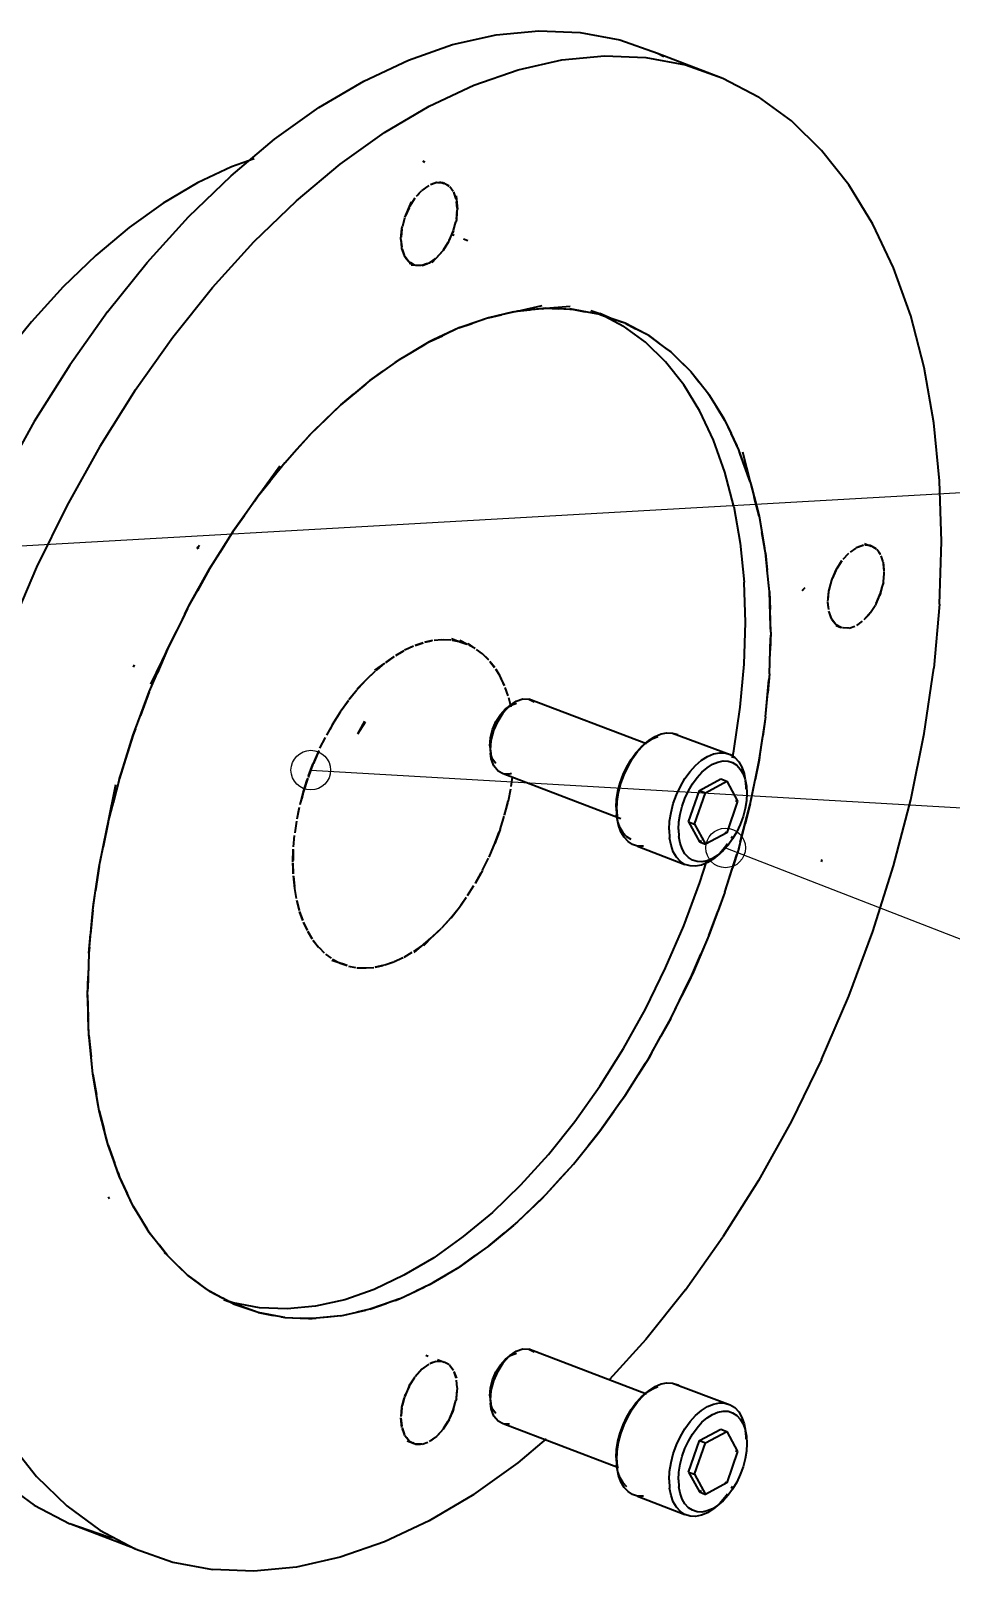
# Model space of a CAD drawing. Header units: millimetres. Extents: x 0 to 420, y 0 to 297.
# Drawn here: x 214.93 to 242.8, y 145.94 to 192.62 of the extents above; entities that cross this region are included whole.
import ezdxf

# ---------------------------------------------------------------- set-up
doc = ezdxf.new("R2010")
doc.units = ezdxf.units.MM
doc.header["$LTSCALE"] = 6
doc.layers.add('BALAO', color=7, linetype='Continuous', lineweight=25)
doc.layers.add('VISIVEL', color=7, linetype='Continuous', lineweight=35)

msp = doc.modelspace()

# ---------------------------------------------------------------- linework, layer by layer
at = {"layer": 'BALAO'}
for p, q in [((206.436, 176.545), (269.925, 180.152)), ((223.412, 170.217), (268.805, 167.585)), ((235.974, 167.859), (264.73, 156.69))]:
    msp.add_line(p, q, dxfattribs=at)
for centre in [(223.412, 170.217), (235.974, 167.859)]:
    msp.add_circle(centre, 0.6, dxfattribs=at)
at = {"layer": 'VISIVEL'}
for p, q in [((227.706, 192.197), (229.03, 192.493)), ((229.03, 192.493), (230.318, 192.617)), ((230.318, 192.617), (231.57, 192.565)), ((231.57, 192.565), (232.77, 192.341)), ((232.77, 192.341), (233.914, 191.941)), ((226.366, 191.725), (227.706, 192.197)), ((231.01, 191.737), (232.302, 191.861)), ((232.302, 191.861), (233.554, 191.809)), ((233.914, 191.941), (235.894, 191.185)), ((233.914, 191.941), (234.102, 191.841)), ((225.014, 191.089), (226.366, 191.725)), ((228.35, 190.969), (229.69, 191.437)), ((229.69, 191.437), (231.01, 191.737)), ((233.554, 191.809), (234.754, 191.585)), ((234.754, 191.585), (235.894, 191.185)), ((223.658, 190.289), (225.014, 191.089)), ((226.994, 190.333), (228.35, 190.969)), ((235.894, 191.185), (236.97, 190.617)), ((237.966, 189.885), (236.97, 190.617)), ((222.318, 189.333), (223.658, 190.289)), ((225.642, 189.533), (226.994, 190.333)), ((224.302, 188.573), (225.642, 189.533)), ((238.882, 188.993), (237.966, 189.885)), ((220.998, 188.225), (222.318, 189.333)), ((221.698, 188.737), (221.014, 188.497)), ((222.978, 187.469), (224.302, 188.573)), ((226.87, 188.637), (226.802, 188.665)), ((226.862, 188.629), (226.802, 188.665)), ((239.706, 187.949), (238.882, 188.993)), ((219.706, 186.977), (220.998, 188.225)), ((221.014, 188.497), (219.978, 188.009)), ((219.978, 188.009), (218.942, 187.397)), ((226.762, 187.769), (226.606, 187.597)), ((226.654, 187.649), (226.698, 187.697)), ((226.698, 187.697), (226.774, 187.781)), ((226.954, 187.909), (226.774, 187.781)), ((226.982, 187.929), (226.814, 187.809)), ((227.206, 188.013), (227.034, 187.953)), ((227.218, 188.017), (227.054, 187.961)), ((227.326, 188.013), (227.218, 188.017)), ((227.41, 188.009), (227.254, 188.013)), ((227.314, 188.045), (227.454, 187.989)), ((227.534, 187.949), (227.422, 188.009)), ((227.59, 187.921), (227.454, 187.989)), ((227.534, 187.949), (227.598, 187.913)), ((227.726, 187.753), (227.622, 187.885)), ((227.734, 187.741), (227.798, 187.561)), ((227.814, 187.517), (227.75, 187.701)), ((240.434, 186.757), (239.706, 187.949)), ((218.942, 187.397), (217.91, 186.661)), ((221.69, 186.221), (222.978, 187.469)), ((226.258, 186.957), (226.462, 187.437)), ((226.386, 187.257), (226.282, 187.013)), ((226.394, 187.273), (226.426, 187.325)), ((226.418, 187.313), (226.57, 187.553)), ((226.558, 187.541), (226.426, 187.325)), ((227.81, 187.621), (227.85, 187.213)), ((227.822, 186.909), (227.842, 187.157)), ((227.846, 187.229), (227.826, 187.449)), ((227.838, 187.109), (227.85, 187.213)), ((218.454, 185.597), (219.706, 186.977)), ((226.17, 186.629), (226.186, 186.689)), ((226.254, 186.941), (226.186, 186.689)), ((226.258, 186.957), (226.282, 187.013)), ((227.738, 186.581), (227.806, 186.833)), ((227.822, 186.893), (227.806, 186.833)), ((227.838, 187.109), (227.822, 186.893)), ((241.058, 185.433), (240.434, 186.757)), ((217.91, 186.661), (216.898, 185.813)), ((226.142, 186.309), (226.17, 186.629)), ((226.154, 186.193), (226.142, 186.309)), ((226.142, 186.293), (226.166, 186.069)), ((226.17, 186.609), (226.146, 186.365)), ((227.598, 186.249), (227.566, 186.197)), ((227.598, 186.249), (227.734, 186.565)), ((227.606, 186.265), (227.71, 186.505)), ((227.69, 186.449), (227.758, 186.425)), ((227.734, 186.565), (227.71, 186.505)), ((228.034, 186.317), (228.17, 186.265)), ((216.898, 185.813), (215.91, 184.857)), ((220.438, 184.841), (221.69, 186.221)), ((226.17, 186.017), (226.154, 186.193)), ((226.258, 185.781), (226.17, 186.017)), ((226.174, 186.005), (226.242, 185.821)), ((226.394, 185.605), (226.258, 185.777)), ((226.262, 185.769), (226.366, 185.637)), ((227.422, 185.965), (227.078, 185.589)), ((227.226, 185.753), (227.386, 185.925)), ((227.582, 186.221), (227.422, 185.965)), ((227.43, 185.981), (227.566, 186.197)), ((217.254, 184.097), (218.454, 185.597)), ((226.458, 185.573), (226.394, 185.605)), ((226.398, 185.581), (226.538, 185.529)), ((226.402, 185.601), (226.538, 185.529)), ((226.774, 185.505), (226.45, 185.517)), ((226.458, 185.573), (226.546, 185.525)), ((226.578, 185.513), (226.738, 185.505)), ((226.914, 185.553), (226.774, 185.505)), ((226.786, 185.509), (226.954, 185.569)), ((226.994, 185.581), (226.914, 185.553)), ((227.078, 185.641), (226.994, 185.581)), ((227.006, 185.589), (227.178, 185.709)), ((227.178, 185.713), (227.078, 185.641)), ((241.578, 183.981), (241.058, 185.433)), ((215.91, 184.857), (214.95, 183.801)), ((219.238, 183.337), (220.438, 184.841)), ((217.254, 184.097), (216.114, 182.485)), ((228.79, 183.925), (228.022, 183.657)), ((228.79, 183.925), (228.294, 183.753)), ((229.55, 184.097), (228.79, 183.925)), ((228.79, 183.925), (229.182, 184.013)), ((229.674, 184.125), (229.182, 184.013)), ((229.55, 184.097), (229.674, 184.125)), ((229.674, 184.125), (230.422, 184.293)), ((230.414, 184.197), (229.674, 184.125)), ((229.674, 184.125), (230.054, 184.161)), ((230.534, 184.209), (230.054, 184.161)), ((230.414, 184.197), (230.534, 184.209)), ((230.534, 184.209), (231.266, 184.277)), ((231.254, 184.177), (230.534, 184.209)), ((230.534, 184.209), (230.906, 184.193)), ((231.366, 184.173), (230.906, 184.193)), ((231.366, 184.173), (231.254, 184.177)), ((231.366, 184.173), (231.258, 184.193)), ((232.058, 184.045), (231.366, 184.173)), ((231.366, 184.173), (231.722, 184.105)), ((232.166, 184.025), (231.722, 184.105)), ((231.89, 184.145), (232.166, 184.049)), ((232.166, 184.025), (232.058, 184.045)), ((232.166, 184.025), (232.062, 184.061)), ((232.506, 183.905), (232.166, 184.049)), ((232.166, 184.049), (232.882, 183.669)), ((232.822, 183.793), (232.166, 184.025)), ((232.166, 184.025), (232.506, 183.905)), ((232.93, 183.757), (232.506, 183.905)), ((241.982, 182.413), (241.578, 183.981)), ((214.95, 183.801), (214.03, 182.649)), ((227.898, 183.613), (227.122, 183.249)), ((227.898, 183.613), (227.398, 183.377)), ((227.898, 183.613), (228.294, 183.753)), ((228.022, 183.657), (227.898, 183.613)), ((232.93, 183.757), (232.822, 183.793)), ((233.546, 183.181), (232.882, 183.669)), ((233.546, 183.433), (232.93, 183.757)), ((232.93, 183.757), (233.246, 183.589)), ((233.646, 183.381), (233.246, 183.589)), ((233.646, 183.381), (233.546, 183.433)), ((233.646, 183.381), (233.554, 183.449)), ((218.094, 181.729), (219.238, 183.337)), ((226.094, 182.657), (226.87, 183.113)), ((226.994, 183.189), (226.494, 182.893)), ((226.994, 183.189), (226.87, 183.113)), ((226.994, 183.189), (227.398, 183.377)), ((227.122, 183.249), (226.994, 183.189)), ((234.158, 182.589), (233.546, 183.181)), ((234.218, 182.961), (233.646, 183.381)), ((233.646, 183.381), (233.942, 183.161)), ((234.31, 182.893), (233.942, 183.161)), ((234.218, 182.961), (234.31, 182.893)), ((225.97, 182.565), (225.198, 182.017)), ((226.094, 182.657), (225.598, 182.301)), ((225.97, 182.565), (226.094, 182.657)), ((226.094, 182.657), (226.494, 182.893)), ((234.706, 181.889), (234.158, 182.589)), ((234.31, 182.893), (234.394, 182.809)), ((234.31, 182.893), (234.582, 182.625)), ((234.394, 182.809), (234.918, 182.297)), ((234.918, 182.297), (234.582, 182.625)), ((216.114, 182.485), (215.038, 180.777)), ((225.198, 182.017), (225.598, 182.301)), ((234.918, 182.297), (235.394, 181.697)), ((234.918, 182.297), (235.166, 181.985)), ((242.278, 180.741), (241.982, 182.413)), ((218.094, 181.729), (217.022, 180.021)), ((225.078, 181.913), (224.318, 181.281)), ((224.318, 181.281), (224.71, 181.609)), ((225.198, 182.017), (224.71, 181.609)), ((225.198, 182.017), (225.078, 181.913)), ((235.19, 181.097), (234.706, 181.889)), ((235.47, 181.601), (235.166, 181.985)), ((235.394, 181.697), (235.47, 181.601)), ((235.47, 181.601), (235.886, 180.917)), ((235.47, 181.601), (235.686, 181.245)), ((224.318, 181.281), (223.578, 180.561)), ((224.318, 181.281), (223.842, 180.817)), ((235.606, 180.213), (235.19, 181.097)), ((235.954, 180.805), (235.686, 181.245)), ((215.038, 180.777), (214.042, 178.981)), ((223.458, 180.449), (223.842, 180.817)), ((235.886, 180.917), (235.954, 180.805)), ((235.954, 180.805), (236.314, 180.045)), ((235.954, 180.805), (236.138, 180.413)), ((242.454, 178.985), (242.278, 180.741)), ((223.342, 180.321), (222.622, 179.529)), ((222.994, 179.937), (223.458, 180.449)), ((223.458, 180.449), (223.338, 180.333)), ((223.342, 180.321), (223.458, 180.449)), ((223.458, 180.449), (223.578, 180.561)), ((235.954, 179.245), (235.606, 180.213)), ((236.37, 179.921), (236.138, 180.413)), ((217.022, 180.021), (216.022, 178.225)), ((222.622, 179.529), (222.994, 179.937)), ((236.37, 179.921), (236.314, 180.045)), ((236.526, 179.493), (236.37, 179.921)), ((236.418, 179.789), (236.37, 179.921)), ((236.718, 178.953), (236.418, 179.789)), ((236.482, 179.861), (236.718, 178.953)), ((221.822, 178.525), (222.47, 179.437)), ((222.514, 179.389), (221.822, 178.525)), ((222.622, 179.529), (222.178, 178.973)), ((222.622, 179.529), (222.514, 179.389)), ((236.226, 178.201), (235.954, 179.245)), ((236.718, 178.953), (236.526, 179.493)), ((221.822, 178.525), (222.178, 178.973)), ((236.718, 178.953), (236.754, 178.809)), ((236.718, 178.953), (236.838, 178.489)), ((236.754, 178.809), (236.986, 177.909)), ((242.514, 177.145), (242.454, 178.985)), ((221.718, 178.377), (221.062, 177.453)), ((221.822, 178.525), (221.402, 177.929)), ((221.718, 178.377), (221.822, 178.525)), ((236.986, 177.909), (236.838, 178.489)), ((216.022, 178.225), (215.11, 176.361)), ((221.062, 177.453), (221.402, 177.929)), ((236.226, 178.201), (236.418, 177.089)), ((236.986, 177.909), (237.154, 176.949)), ((236.986, 177.909), (237.074, 177.413)), ((221.062, 177.453), (220.446, 176.473)), ((221.062, 177.453), (220.666, 176.821)), ((237.182, 176.797), (237.074, 177.413)), ((220.026, 176.957), (219.958, 176.921)), ((219.97, 176.929), (220.006, 176.977)), ((220.006, 176.977), (220.046, 177.037)), ((220.006, 176.977), (220.046, 177.037)), ((236.418, 177.089), (236.538, 175.913)), ((237.182, 176.797), (237.154, 176.949)), ((239.914, 176.945), (239.746, 176.821)), ((240.146, 177.029), (239.926, 176.953)), ((240.134, 177.025), (239.966, 176.965)), ((240.178, 177.085), (240.386, 177.005)), ((240.282, 177.025), (240.186, 177.029)), ((240.342, 177.021), (240.186, 177.029)), ((240.354, 177.021), (240.282, 177.025)), ((240.434, 176.977), (240.354, 177.021)), ((240.522, 176.933), (240.386, 177.005)), ((240.434, 176.977), (240.53, 176.925)), ((240.658, 176.765), (240.554, 176.897)), ((242.454, 175.249), (242.514, 177.145)), ((220.346, 176.313), (220.666, 176.821)), ((220.446, 176.473), (220.346, 176.313)), ((237.286, 175.785), (237.182, 176.797)), ((237.182, 176.797), (237.234, 176.273)), ((239.322, 176.285), (239.498, 176.565)), ((239.49, 176.553), (239.354, 176.337)), ((239.538, 176.609), (239.706, 176.793)), ((239.538, 176.609), (239.694, 176.781)), ((240.614, 176.821), (240.666, 176.753)), ((240.746, 176.529), (240.682, 176.713)), ((240.774, 176.281), (240.75, 176.517)), ((240.778, 176.241), (240.754, 176.465)), ((215.11, 176.361), (214.286, 174.441)), ((219.774, 175.285), (220.346, 176.313)), ((220.346, 176.313), (219.978, 175.649)), ((237.302, 175.625), (237.234, 176.273)), ((239.102, 175.641), (239.186, 175.969)), ((239.186, 175.969), (239.21, 176.029)), ((239.21, 176.021), (239.322, 176.285)), ((239.314, 176.269), (239.21, 176.029)), ((239.322, 176.285), (239.354, 176.337)), ((240.75, 175.925), (240.774, 176.169)), ((240.75, 175.905), (240.766, 176.061)), ((240.766, 176.061), (240.774, 176.165)), ((240.774, 176.165), (240.778, 176.225)), ((219.682, 175.117), (219.978, 175.649)), ((236.578, 174.689), (236.538, 175.913)), ((237.302, 175.625), (237.286, 175.785)), ((237.334, 174.569), (237.302, 175.625)), ((237.302, 175.625), (237.318, 175.081)), ((238.37, 175.737), (238.286, 175.645)), ((238.37, 175.737), (238.29, 175.649)), ((239.078, 175.377), (239.102, 175.621)), ((239.082, 175.441), (239.102, 175.641)), ((239.102, 175.641), (239.118, 175.701)), ((239.118, 175.701), (239.182, 175.953)), ((240.53, 175.261), (240.666, 175.577)), ((240.538, 175.277), (240.642, 175.517)), ((240.666, 175.577), (240.642, 175.517)), ((240.666, 175.577), (240.714, 175.761)), ((240.67, 175.593), (240.734, 175.845)), ((240.714, 175.761), (240.73, 175.825)), ((240.73, 175.825), (240.75, 175.905)), ((240.75, 175.905), (240.734, 175.845)), ((219.682, 175.117), (219.342, 174.429)), ((219.598, 174.945), (219.682, 175.117)), ((219.682, 175.117), (219.774, 175.285)), ((237.342, 174.397), (237.318, 175.081)), ((239.074, 175.321), (239.082, 175.409)), ((239.098, 175.081), (239.074, 175.305)), ((239.082, 175.213), (239.074, 175.293)), ((239.098, 175.081), (239.082, 175.213)), ((239.186, 174.789), (239.102, 175.029)), ((240.362, 174.993), (240.498, 175.209)), ((240.53, 175.261), (240.498, 175.209)), ((242.454, 175.249), (242.278, 173.301)), ((219.598, 174.945), (219.07, 173.877)), ((236.538, 173.425), (236.578, 174.689)), ((237.342, 174.397), (237.334, 174.569)), ((239.17, 174.833), (239.106, 175.017)), ((239.31, 174.633), (239.186, 174.789)), ((239.194, 174.781), (239.298, 174.649)), ((239.498, 174.525), (239.298, 174.633)), ((239.326, 174.597), (239.466, 174.541)), ((239.466, 174.541), (239.334, 174.613)), ((239.718, 174.521), (239.886, 174.581)), ((240.106, 174.725), (239.938, 174.601)), ((240.314, 174.937), (240.158, 174.765)), ((240.306, 174.925), (240.198, 174.809)), ((240.354, 174.977), (240.306, 174.925)), ((219.07, 173.877), (219.342, 174.429)), ((227.098, 174.141), (226.866, 174.089)), ((226.866, 174.089), (227.066, 174.133)), ((227.378, 174.169), (227.15, 174.145)), ((227.65, 174.157), (227.382, 174.169)), ((227.65, 174.157), (227.426, 174.165)), ((227.674, 174.201), (227.954, 174.093)), ((227.91, 174.109), (227.698, 174.149)), ((227.698, 174.149), (227.898, 174.113)), ((228.162, 174.021), (227.926, 174.145)), ((228.158, 174.021), (227.954, 174.093)), ((227.954, 174.093), (228.138, 174.029)), ((237.302, 173.133), (237.334, 174.225)), ((237.342, 174.397), (237.322, 173.837)), ((237.342, 174.397), (237.334, 174.225)), ((239.666, 174.517), (239.51, 174.525)), ((239.706, 174.517), (239.53, 174.525)), ((219.07, 173.877), (218.554, 172.821)), ((218.598, 172.773), (219.07, 173.877)), ((219.07, 173.877), (218.766, 173.165)), ((225.934, 173.661), (225.67, 173.469)), ((225.698, 173.489), (225.934, 173.661)), ((226.23, 173.833), (225.99, 173.693)), ((225.99, 173.693), (226.21, 173.821)), ((226.386, 173.909), (226.254, 173.849)), ((226.522, 173.973), (226.282, 173.861)), ((226.502, 173.965), (226.386, 173.909)), ((226.814, 174.077), (226.574, 173.993)), ((226.574, 173.993), (226.81, 174.073)), ((228.394, 173.897), (228.174, 174.057)), ((228.39, 173.901), (228.198, 174.001)), ((228.61, 173.741), (228.43, 173.873)), ((228.79, 173.565), (228.61, 173.741)), ((228.806, 173.549), (228.642, 173.709)), ((237.302, 173.133), (237.322, 173.837)), ((218.042, 173.337), (218.07, 173.405)), ((218.522, 172.593), (218.766, 173.165)), ((225.358, 173.213), (225.082, 172.945)), ((225.358, 173.213), (225.13, 172.989)), ((225.354, 173.249), (225.65, 173.457)), ((225.646, 173.453), (225.378, 173.229)), ((225.646, 173.453), (225.41, 173.257)), ((228.986, 173.325), (228.838, 173.509)), ((228.838, 173.509), (228.978, 173.329)), ((229.142, 173.065), (229.014, 173.277)), ((229.014, 173.277), (229.138, 173.073)), ((236.418, 172.125), (236.538, 173.425)), ((241.982, 171.321), (242.278, 173.301)), ((218.522, 172.593), (218.598, 172.773)), ((225.082, 172.945), (224.802, 172.673)), ((224.858, 172.697), (224.81, 172.645)), ((225.078, 172.941), (224.858, 172.697)), ((229.278, 172.773), (229.146, 173.061)), ((229.278, 172.777), (229.166, 173.013)), ((229.278, 172.773), (229.234, 172.869)), ((229.278, 172.773), (229.238, 172.861)), ((229.278, 172.777), (229.238, 172.861)), ((229.39, 172.465), (229.298, 172.721)), ((237.182, 171.833), (237.286, 172.953)), ((237.302, 173.133), (237.25, 172.557)), ((237.302, 173.133), (237.286, 172.953)), ((218.106, 171.469), (218.522, 172.593)), ((218.522, 172.593), (218.254, 171.869)), ((224.55, 172.321), (224.306, 171.973)), ((224.55, 172.317), (224.306, 171.973)), ((224.55, 172.317), (224.346, 172.029)), ((224.81, 172.641), (224.566, 172.341)), ((224.81, 172.641), (224.594, 172.377)), ((229.478, 172.125), (229.406, 172.405)), ((229.43, 172.165), (229.63, 172.309)), ((229.478, 172.189), (229.642, 172.245)), ((229.63, 172.309), (229.83, 172.377)), ((229.83, 172.377), (230.018, 172.369)), ((233.578, 171.013), (230.018, 172.369)), ((230.018, 172.369), (230.178, 172.285)), ((237.182, 171.833), (237.25, 172.557)), ((218.038, 171.285), (218.254, 171.869)), ((224.07, 171.601), (224.278, 171.933)), ((224.302, 171.969), (224.11, 171.665)), ((224.346, 172.029), (224.306, 171.973)), ((229.018, 171.685), (229.154, 171.897)), ((229.082, 171.701), (229.242, 171.957)), ((229.154, 171.897), (229.31, 172.069)), ((229.242, 171.957), (229.43, 172.165)), ((229.31, 172.069), (229.478, 172.189)), ((229.43, 172.165), (229.31, 172.069)), ((236.226, 170.805), (236.418, 172.125)), ((237.182, 171.833), (237.014, 170.697)), ((237.182, 171.833), (237.098, 171.249)), ((218.106, 171.469), (218.038, 171.285)), ((224.07, 171.597), (223.89, 171.277)), ((224.07, 171.597), (223.994, 171.461)), ((224.11, 171.665), (224.07, 171.601)), ((224.834, 171.313), (225.05, 171.701)), ((224.834, 171.313), (225.066, 171.681)), ((228.85, 171.193), (228.918, 171.445)), ((228.878, 171.117), (228.958, 171.417)), ((228.918, 171.445), (229.018, 171.685)), ((228.958, 171.417), (229.082, 171.701)), ((233.842, 171.237), (234.022, 171.313)), ((234.022, 171.313), (234.198, 171.349)), ((234.198, 171.349), (234.37, 171.341)), ((234.37, 171.341), (236.11, 170.689)), ((234.37, 171.341), (234.526, 171.293)), ((241.578, 169.321), (241.982, 171.321)), ((217.678, 170.141), (218.038, 171.285)), ((218.038, 171.285), (217.806, 170.549)), ((223.69, 170.877), (223.854, 171.209)), ((228.83, 170.953), (228.85, 171.193)), ((228.83, 170.953), (228.85, 170.733)), ((228.854, 170.825), (228.878, 171.117)), ((228.854, 170.825), (228.878, 170.561)), ((233.254, 170.741), (233.414, 170.913)), ((233.31, 170.781), (233.482, 170.969)), ((233.414, 170.913), (233.658, 171.121)), ((233.414, 170.913), (233.578, 171.057)), ((233.482, 170.969), (233.658, 171.121)), ((233.578, 171.057), (233.75, 171.165)), ((233.658, 171.121), (233.842, 171.237)), ((233.75, 171.165), (233.918, 171.237)), ((236.986, 170.513), (237.098, 171.249)), ((217.806, 170.549), (217.622, 169.961)), ((223.478, 170.393), (223.33, 169.997)), ((223.346, 170.041), (223.478, 170.393)), ((223.346, 170.041), (223.478, 170.389)), ((223.658, 170.809), (223.478, 170.393)), ((223.658, 170.809), (223.49, 170.421)), ((223.654, 170.805), (223.51, 170.465)), ((228.918, 170.549), (228.85, 170.733)), ((228.878, 170.561), (228.85, 170.733)), ((228.958, 170.345), (228.878, 170.561)), ((229.018, 170.421), (228.918, 170.549)), ((232.982, 170.317), (233.11, 170.537)), ((233.018, 170.329), (233.158, 170.565)), ((233.11, 170.537), (233.254, 170.741)), ((233.158, 170.565), (233.31, 170.781)), ((234.898, 170.177), (235.066, 170.361)), ((235.066, 170.361), (235.246, 170.513)), ((235.246, 170.513), (235.426, 170.633)), ((235.418, 170.289), (235.578, 170.393)), ((235.426, 170.633), (235.61, 170.709)), ((235.578, 170.393), (235.742, 170.461)), ((235.61, 170.709), (235.786, 170.745)), ((235.742, 170.461), (235.898, 170.493)), ((235.786, 170.745), (235.954, 170.737)), ((235.898, 170.493), (236.05, 170.489)), ((235.954, 170.737), (236.11, 170.689)), ((236.05, 170.489), (236.186, 170.445)), ((236.11, 170.689), (236.25, 170.597)), ((236.182, 170.593), (236.226, 170.805)), ((236.186, 170.445), (236.31, 170.365)), ((236.25, 170.597), (236.37, 170.469)), ((236.31, 170.365), (236.418, 170.249)), ((236.37, 170.469), (236.462, 170.305)), ((236.754, 169.365), (236.986, 170.513)), ((236.986, 170.513), (236.866, 169.921)), ((237.014, 170.697), (236.986, 170.513)), ((217.622, 169.961), (217.43, 169.217)), ((217.574, 169.773), (217.622, 169.961)), ((217.622, 169.961), (217.678, 170.141)), ((223.322, 169.969), (223.186, 169.537)), ((223.186, 169.537), (223.306, 169.925)), ((223.322, 169.969), (223.194, 169.565)), ((223.21, 169.609), (223.318, 169.961)), ((229.082, 170.189), (228.958, 170.345)), ((229.242, 170.101), (229.082, 170.189)), ((229.43, 170.093), (229.242, 170.101)), ((232.802, 168.745), (229.242, 170.101)), ((229.494, 170.117), (229.43, 170.093)), ((229.482, 169.725), (229.522, 170.005)), ((232.782, 169.833), (232.87, 170.081)), ((232.802, 169.809), (232.898, 170.073)), ((232.87, 170.081), (232.982, 170.317)), ((232.898, 170.073), (233.018, 170.329)), ((234.606, 169.725), (234.742, 169.961)), ((234.742, 169.961), (234.898, 170.177)), ((234.97, 169.797), (235.11, 169.989)), ((235.11, 169.989), (235.258, 170.153)), ((235.178, 169.601), (235.83, 169.949)), ((235.258, 170.153), (235.418, 170.289)), ((235.83, 169.949), (236.014, 169.877)), ((236.418, 170.249), (236.502, 170.105)), ((236.462, 170.305), (236.534, 170.109)), ((236.502, 170.105), (236.562, 169.929)), ((236.534, 170.109), (236.554, 169.997)), ((236.562, 169.929), (236.602, 169.733)), ((236.718, 169.181), (236.866, 169.921)), ((217.274, 168.625), (217.51, 169.785)), ((217.274, 168.625), (217.574, 169.773)), ((223.094, 169.177), (223.186, 169.533)), ((223.186, 169.537), (223.138, 169.345)), ((229.394, 169.289), (229.466, 169.645)), ((232.674, 169.329), (232.714, 169.581)), ((232.69, 169.269), (232.734, 169.537)), ((232.714, 169.581), (232.782, 169.833)), ((232.734, 169.537), (232.802, 169.809)), ((234.39, 169.201), (234.486, 169.469)), ((234.486, 169.469), (234.606, 169.725)), ((234.742, 169.361), (234.85, 169.589)), ((234.85, 169.589), (234.97, 169.797)), ((234.85, 168.649), (235.178, 169.601)), ((235.034, 168.577), (235.362, 169.533)), ((235.178, 169.601), (235.362, 169.533)), ((235.362, 169.533), (236.014, 169.877)), ((236.014, 169.877), (236.338, 169.273)), ((236.602, 169.733), (236.578, 169.885)), ((236.578, 169.885), (236.59, 169.641)), ((236.602, 169.733), (236.614, 169.517)), ((236.614, 169.517), (236.602, 169.285)), ((217.274, 168.625), (217.43, 169.217)), ((223.002, 168.741), (223.074, 169.097)), ((223.002, 168.741), (223.062, 169.053)), ((223.094, 169.177), (223.138, 169.345)), ((229.278, 168.849), (229.39, 169.285)), ((229.278, 168.849), (229.374, 169.213)), ((229.282, 168.857), (229.374, 169.213)), ((229.374, 169.213), (229.39, 169.285)), ((232.662, 169.089), (232.674, 169.329)), ((232.662, 169.089), (232.674, 168.861)), ((232.678, 169.013), (232.69, 169.269)), ((232.678, 169.013), (232.69, 168.769)), ((234.322, 168.933), (234.39, 169.201)), ((234.594, 168.885), (234.658, 169.125)), ((234.658, 169.125), (234.742, 169.361)), ((236.338, 169.273), (236.014, 168.317)), ((236.278, 169.293), (236.338, 169.273)), ((236.418, 168.029), (236.718, 169.181)), ((236.562, 169.049), (236.502, 168.809)), ((236.602, 169.285), (236.562, 169.049)), ((236.718, 169.181), (236.562, 168.589)), ((236.718, 169.181), (236.754, 169.365)), ((241.058, 167.317), (241.578, 169.321)), ((217.274, 168.625), (217.126, 167.885)), ((217.238, 168.441), (217.274, 168.625)), ((222.934, 168.313), (222.986, 168.665)), ((229.146, 168.421), (229.27, 168.821)), ((229.146, 168.421), (229.258, 168.777)), ((232.714, 168.653), (232.674, 168.861)), ((232.69, 168.769), (232.674, 168.861)), ((232.734, 168.545), (232.69, 168.769)), ((232.782, 168.469), (232.714, 168.653)), ((232.802, 168.349), (232.734, 168.545)), ((234.262, 168.405), (234.278, 168.665)), ((234.278, 168.665), (234.322, 168.933)), ((234.546, 168.417), (234.558, 168.645)), ((234.558, 168.645), (234.594, 168.885)), ((234.85, 168.649), (235.034, 168.577)), ((234.85, 168.649), (235.178, 168.041)), ((235.034, 168.577), (235.362, 167.973)), ((236.418, 168.569), (236.31, 168.345)), ((236.37, 167.845), (236.562, 168.589)), ((236.502, 168.809), (236.418, 168.569)), ((217.002, 167.293), (217.238, 168.441)), ((222.89, 167.889), (222.922, 168.237)), ((228.986, 167.997), (229.118, 168.349)), ((229.146, 168.421), (228.99, 167.997)), ((232.87, 168.317), (232.782, 168.469)), ((232.898, 168.185), (232.802, 168.349)), ((232.982, 168.197), (232.87, 168.317)), ((233.018, 168.057), (232.898, 168.185)), ((233.11, 168.113), (232.982, 168.197)), ((233.158, 167.965), (233.018, 168.057)), ((234.262, 168.405), (234.278, 168.161)), ((234.322, 167.941), (234.278, 168.161)), ((234.546, 168.417), (234.558, 168.201)), ((234.594, 168.001), (234.558, 168.201)), ((235.242, 168.077), (235.178, 168.041)), ((235.178, 168.041), (235.362, 167.973)), ((236.014, 168.317), (235.362, 167.973)), ((235.95, 168.341), (236.014, 168.317)), ((236.186, 168.133), (236.05, 167.941)), ((236.182, 168.205), (236.146, 168.145)), ((236.31, 168.345), (236.186, 168.133)), ((236.418, 168.029), (236.37, 167.845)), ((217.002, 167.293), (217.126, 167.885)), ((222.87, 167.433), (222.882, 167.817)), ((222.882, 167.813), (222.874, 167.477)), ((228.81, 167.577), (228.986, 167.993)), ((228.81, 167.581), (228.958, 167.925)), ((228.958, 167.925), (228.986, 167.993)), ((233.31, 167.917), (233.158, 167.965)), ((233.482, 167.909), (233.31, 167.917)), ((233.31, 167.917), (234.742, 167.361)), ((234.39, 167.745), (234.322, 167.941)), ((234.486, 167.581), (234.39, 167.745)), ((234.606, 167.449), (234.486, 167.581)), ((234.658, 167.829), (234.594, 168.001)), ((234.742, 167.681), (234.658, 167.829)), ((234.85, 167.569), (234.742, 167.681)), ((234.97, 167.489), (234.85, 167.569)), ((235.742, 167.641), (235.578, 167.537)), ((235.786, 167.685), (235.61, 167.533)), ((235.898, 167.777), (235.742, 167.641)), ((235.786, 167.685), (235.742, 167.641)), ((235.954, 167.873), (235.786, 167.685)), ((236.05, 167.941), (235.898, 167.777)), ((236.034, 167.981), (235.954, 167.873)), ((235.954, 166.521), (236.314, 167.661)), ((236.37, 167.845), (236.186, 167.257)), ((236.37, 167.845), (236.314, 167.661)), ((216.834, 166.153), (217.002, 167.293)), ((217.002, 167.293), (216.894, 166.557)), ((222.878, 167.225), (222.87, 167.409)), ((222.87, 167.401), (222.882, 167.077)), ((222.882, 167.077), (222.878, 167.225)), ((228.61, 167.173), (228.394, 166.785)), ((228.398, 166.789), (228.574, 167.109)), ((228.614, 167.181), (228.794, 167.549)), ((228.614, 167.181), (228.774, 167.509)), ((234.742, 167.361), (234.606, 167.449)), ((234.898, 167.313), (234.742, 167.361)), ((235.066, 167.305), (234.898, 167.313)), ((235.11, 167.445), (234.97, 167.489)), ((235.246, 167.341), (235.066, 167.305)), ((235.258, 167.437), (235.11, 167.445)), ((235.19, 166.809), (235.39, 167.441)), ((235.426, 167.417), (235.246, 167.341)), ((235.418, 167.469), (235.258, 167.437)), ((235.578, 167.537), (235.418, 167.469)), ((235.61, 167.533), (235.426, 167.417)), ((235.954, 166.521), (236.186, 167.257)), ((238.874, 167.437), (238.898, 167.505)), ((240.434, 165.329), (241.058, 167.317)), ((222.882, 167.009), (222.922, 166.629)), ((222.886, 167.005), (222.914, 166.693)), ((222.922, 166.625), (222.974, 166.329)), ((228.162, 166.417), (228.354, 166.725)), ((228.162, 166.417), (228.354, 166.725)), ((234.706, 165.501), (235.19, 166.809)), ((216.81, 165.969), (216.894, 166.557)), ((216.81, 165.969), (216.834, 166.153)), ((223.066, 165.949), (222.986, 166.265)), ((223.058, 165.985), (222.986, 166.265)), ((222.986, 166.261), (223.058, 165.985)), ((227.914, 166.069), (228.118, 166.357)), ((228.118, 166.357), (227.942, 166.105)), ((235.954, 166.521), (235.538, 165.393)), ((235.954, 166.521), (235.738, 165.937)), ((216.706, 164.853), (216.81, 165.969)), ((216.81, 165.969), (216.742, 165.249)), ((223.166, 165.665), (223.074, 165.929)), ((223.074, 165.925), (223.166, 165.665)), ((227.382, 165.441), (227.654, 165.741)), ((227.386, 165.445), (227.61, 165.689)), ((227.61, 165.689), (227.454, 165.521)), ((227.654, 165.741), (227.914, 166.065)), ((227.658, 165.745), (227.87, 166.013)), ((235.47, 165.209), (235.738, 165.937)), ((216.69, 164.673), (216.742, 165.249)), ((223.186, 165.613), (223.306, 165.357)), ((223.186, 165.609), (223.298, 165.373)), ((223.322, 165.325), (223.454, 165.109)), ((223.454, 165.109), (223.322, 165.325)), ((227.102, 165.173), (227.366, 165.425)), ((227.106, 165.173), (227.338, 165.397)), ((234.158, 164.221), (234.706, 165.501)), ((235.538, 165.393), (235.47, 165.209)), ((239.706, 163.365), (240.434, 165.329)), ((216.706, 164.853), (216.69, 164.673)), ((223.478, 165.069), (223.658, 164.841)), ((223.482, 165.065), (223.626, 164.877)), ((223.662, 164.837), (223.822, 164.681)), ((226.818, 164.933), (226.53, 164.689)), ((226.53, 164.725), (226.77, 164.897)), ((226.77, 164.897), (226.53, 164.729)), ((227.102, 165.173), (226.822, 164.897)), ((226.822, 164.933), (227.054, 165.133)), ((235.47, 165.209), (234.998, 164.109)), ((235.47, 165.209), (235.226, 164.641)), ((216.69, 164.673), (216.658, 163.585)), ((216.69, 164.673), (216.67, 163.969)), ((223.858, 164.645), (224.034, 164.517)), ((223.858, 164.645), (224.03, 164.521)), ((224.306, 164.365), (224.054, 164.453)), ((224.07, 164.489), (224.286, 164.377)), ((224.07, 164.489), (224.266, 164.385)), ((224.074, 164.489), (224.266, 164.385)), ((224.074, 164.489), (224.222, 164.409)), ((224.09, 164.453), (224.51, 164.293)), ((224.306, 164.365), (224.51, 164.293)), ((224.402, 164.333), (224.306, 164.365)), ((224.306, 164.365), (224.402, 164.333)), ((224.51, 164.293), (224.402, 164.333)), ((225.63, 164.305), (225.362, 164.245)), ((225.366, 164.249), (225.602, 164.301)), ((225.65, 164.313), (225.922, 164.405)), ((225.654, 164.313), (225.89, 164.397)), ((225.938, 164.413), (226.214, 164.541)), ((225.942, 164.413), (226.182, 164.529)), ((226.238, 164.553), (226.478, 164.697)), ((234.918, 163.929), (235.226, 164.641)), ((216.65, 163.405), (216.67, 163.969)), ((224.55, 164.281), (224.77, 164.241)), ((224.554, 164.281), (224.77, 164.241)), ((224.81, 164.229), (225.082, 164.221)), ((224.814, 164.229), (225.038, 164.221)), ((225.086, 164.221), (225.318, 164.241)), ((233.546, 162.977), (234.158, 164.221)), ((234.918, 163.929), (234.65, 163.377)), ((234.834, 163.757), (234.918, 163.929)), ((234.998, 164.109), (234.918, 163.929)), ((234.918, 163.929), (235.006, 164.105)), ((216.65, 163.405), (216.658, 163.585)), ((216.658, 163.237), (216.65, 163.405)), ((216.65, 163.405), (216.674, 162.725)), ((234.31, 162.689), (234.834, 163.757)), ((234.31, 162.689), (234.65, 163.377)), ((238.882, 161.445), (239.706, 163.365)), ((216.69, 162.181), (216.658, 163.237)), ((232.882, 161.781), (233.546, 162.977)), ((216.69, 162.181), (216.674, 162.725)), ((233.738, 161.657), (234.31, 162.689)), ((234.31, 162.689), (234.014, 162.157)), ((216.706, 162.021), (216.69, 162.181)), ((216.69, 162.181), (216.758, 161.529)), ((216.81, 161.009), (216.706, 162.021)), ((233.646, 161.493), (234.014, 162.157)), ((216.81, 161.009), (216.758, 161.529)), ((232.166, 160.645), (232.882, 161.781)), ((233.646, 161.493), (233.326, 160.985)), ((233.546, 161.333), (233.646, 161.493)), ((233.738, 161.657), (233.646, 161.493)), ((232.93, 160.353), (233.546, 161.333)), ((238.882, 161.445), (237.966, 159.581)), ((216.978, 160.053), (216.81, 161.009)), ((216.81, 161.009), (216.918, 160.389)), ((231.406, 159.569), (232.166, 160.645)), ((232.93, 160.353), (233.326, 160.985)), ((217.002, 159.897), (216.918, 160.389)), ((232.822, 160.205), (232.166, 159.277)), ((232.93, 160.353), (232.59, 159.877)), ((232.822, 160.205), (232.93, 160.353)), ((217.002, 159.897), (216.978, 160.053)), ((217.238, 158.997), (217.002, 159.897)), ((217.002, 159.897), (217.154, 159.317)), ((232.166, 159.277), (232.59, 159.877)), ((217.274, 158.853), (217.154, 159.317)), ((230.606, 158.569), (231.406, 159.569)), ((232.166, 159.277), (231.814, 158.833)), ((232.058, 159.137), (232.166, 159.277)), ((237.966, 159.581), (236.97, 157.785)), ((217.274, 158.853), (217.238, 158.997)), ((217.574, 158.017), (217.274, 158.853)), ((217.274, 158.853), (217.466, 158.313)), ((231.366, 158.277), (232.058, 159.137)), ((231.366, 158.277), (231.814, 158.833)), ((217.622, 157.885), (217.466, 158.313)), ((229.77, 157.649), (230.606, 158.569)), ((230.65, 157.485), (231.366, 158.277)), ((231.366, 158.277), (230.998, 157.869)), ((217.574, 158.017), (217.622, 157.885)), ((217.622, 157.885), (217.854, 157.393)), ((217.678, 157.761), (217.622, 157.885)), ((218.038, 157.001), (217.678, 157.761)), ((230.534, 157.357), (230.998, 157.869)), ((236.97, 157.785), (235.894, 156.077)), ((217.274, 157.289), (217.31, 157.229)), ((218.038, 157.001), (217.854, 157.393)), ((228.91, 156.817), (229.77, 157.649)), ((230.534, 157.357), (230.15, 156.989)), ((230.414, 157.241), (230.534, 157.357)), ((230.534, 157.357), (230.65, 157.485)), ((218.454, 156.317), (218.038, 157.001)), ((218.038, 157.001), (218.306, 156.557)), ((229.674, 156.525), (230.414, 157.241)), ((229.674, 156.525), (230.15, 156.989)), ((218.522, 156.205), (218.306, 156.557)), ((228.91, 156.817), (228.03, 156.081)), ((229.55, 156.421), (228.79, 155.789)), ((229.674, 156.525), (229.282, 156.197)), ((229.55, 156.421), (229.674, 156.525)), ((218.522, 156.205), (218.454, 156.317)), ((218.994, 155.605), (218.522, 156.205)), ((218.522, 156.205), (218.826, 155.821)), ((228.03, 156.081), (227.134, 155.441)), ((228.79, 155.789), (229.282, 156.197)), ((234.754, 154.465), (235.894, 156.077)), ((219.07, 155.509), (218.826, 155.821)), ((219.07, 155.509), (218.986, 155.593)), ((218.994, 155.605), (219.07, 155.509)), ((219.41, 155.177), (219.07, 155.509)), ((219.154, 155.429), (219.07, 155.509)), ((219.682, 154.913), (219.154, 155.429)), ((227.134, 155.441), (226.234, 154.909)), ((228.666, 155.697), (227.898, 155.149)), ((227.898, 155.149), (228.394, 155.505)), ((228.79, 155.789), (228.394, 155.505)), ((228.79, 155.789), (228.666, 155.697)), ((219.682, 154.913), (219.41, 155.177)), ((227.898, 155.149), (227.122, 154.689)), ((227.898, 155.149), (227.498, 154.913)), ((220.254, 154.493), (219.682, 154.913)), ((219.682, 154.913), (220.05, 154.645)), ((220.346, 154.425), (220.05, 154.645)), ((220.254, 154.493), (220.346, 154.425)), ((226.234, 154.909), (225.33, 154.481)), ((226.094, 154.193), (226.87, 154.557)), ((226.994, 154.617), (226.594, 154.429)), ((226.994, 154.617), (226.87, 154.557)), ((226.994, 154.617), (227.498, 154.913)), ((226.994, 154.617), (227.122, 154.689)), ((220.962, 154.101), (220.346, 154.425)), ((220.346, 154.425), (220.746, 154.217)), ((221.062, 154.049), (220.746, 154.217)), ((221.062, 154.073), (220.782, 154.169)), ((221.486, 153.901), (220.786, 154.157)), ((221.062, 154.049), (220.962, 154.101)), ((221.862, 153.925), (221.062, 154.073)), ((221.166, 154.009), (221.062, 154.049)), ((221.062, 154.049), (221.486, 153.901)), ((224.438, 154.169), (223.554, 153.973)), ((225.33, 154.481), (224.438, 154.169)), ((225.97, 154.149), (225.198, 153.881)), ((225.198, 153.881), (225.698, 154.053)), ((226.094, 154.193), (225.698, 154.053)), ((225.97, 154.149), (226.094, 154.193)), ((226.094, 154.193), (226.594, 154.429)), ((234.754, 154.465), (233.554, 152.965)), ((221.822, 153.781), (221.166, 154.009)), ((221.822, 153.781), (221.486, 153.901)), ((222.514, 153.653), (221.822, 153.781)), ((221.822, 153.781), (222.27, 153.697)), ((222.694, 153.889), (221.862, 153.925)), ((222.622, 153.633), (222.27, 153.697)), ((222.514, 153.653), (222.622, 153.633)), ((222.622, 153.633), (223.342, 153.601)), ((222.622, 153.633), (223.086, 153.613)), ((223.554, 153.973), (222.694, 153.889)), ((223.458, 153.597), (223.086, 153.613)), ((223.342, 153.601), (223.458, 153.597)), ((223.934, 153.645), (223.458, 153.597)), ((223.458, 153.597), (223.578, 153.609)), ((224.318, 153.681), (223.578, 153.609)), ((224.318, 153.681), (223.934, 153.645)), ((224.318, 153.681), (225.078, 153.853)), ((224.318, 153.681), (224.806, 153.789)), ((225.198, 153.881), (224.806, 153.789)), ((225.198, 153.881), (225.078, 153.853)), ((229.63, 152.609), (229.83, 152.681)), ((229.83, 152.681), (230.018, 152.673)), ((233.578, 151.313), (230.018, 152.673)), ((230.018, 152.673), (230.178, 152.589)), ((233.554, 152.965), (232.454, 151.749)), ((226.914, 152.165), (226.774, 152.065)), ((226.982, 152.217), (226.814, 152.093)), ((226.898, 152.489), (226.966, 152.461)), ((226.974, 152.209), (226.914, 152.165)), ((227.078, 152.253), (227.018, 152.229)), ((227.206, 152.297), (227.034, 152.237)), ((227.178, 152.289), (227.078, 152.253)), ((227.422, 152.293), (227.218, 152.301)), ((227.246, 152.357), (227.454, 152.277)), ((227.41, 152.293), (227.254, 152.301)), ((227.59, 152.205), (227.454, 152.277)), ((227.734, 152.025), (227.598, 152.197)), ((227.726, 152.037), (227.622, 152.169)), ((229.018, 151.985), (229.154, 152.197)), ((229.082, 152.005), (229.242, 152.261)), ((229.154, 152.197), (229.31, 152.369)), ((229.242, 152.261), (229.43, 152.465)), ((229.31, 152.369), (229.478, 152.489)), ((229.43, 152.465), (229.31, 152.369)), ((229.43, 152.465), (229.63, 152.609)), ((229.478, 152.489), (229.642, 152.549)), ((226.542, 151.793), (226.394, 151.561)), ((226.558, 151.825), (226.426, 151.609)), ((226.774, 152.065), (226.57, 151.837)), ((226.762, 152.053), (226.606, 151.881)), ((227.746, 151.993), (227.822, 151.789)), ((227.814, 151.801), (227.75, 151.985)), ((227.846, 151.513), (227.826, 151.737)), ((228.85, 151.497), (228.918, 151.745)), ((228.878, 151.417), (228.958, 151.717)), ((228.918, 151.745), (229.018, 151.985)), ((228.958, 151.717), (229.082, 152.005)), ((226.254, 151.225), (226.186, 150.973)), ((226.394, 151.557), (226.258, 151.241)), ((226.258, 151.241), (226.282, 151.297)), ((226.386, 151.541), (226.282, 151.297)), ((226.394, 151.557), (226.426, 151.609)), ((227.822, 151.177), (227.85, 151.497)), ((227.822, 151.193), (227.842, 151.441)), ((228.83, 151.253), (228.85, 151.497)), ((228.83, 151.253), (228.85, 151.033)), ((228.854, 151.125), (228.878, 151.417)), ((233.31, 151.081), (233.482, 151.269)), ((233.414, 151.213), (233.658, 151.421)), ((233.414, 151.213), (233.578, 151.357)), ((233.482, 151.269), (233.658, 151.421)), ((233.578, 151.357), (233.75, 151.465)), ((233.658, 151.421), (233.842, 151.537)), ((233.75, 151.465), (233.918, 151.537)), ((233.842, 151.537), (234.022, 151.617)), ((234.022, 151.617), (234.198, 151.649)), ((234.198, 151.649), (234.37, 151.645)), ((234.37, 151.645), (236.11, 150.989)), ((234.37, 151.645), (234.526, 151.593)), ((234.526, 151.593), (234.618, 151.533)), ((226.146, 150.633), (226.17, 150.913)), ((226.17, 150.893), (226.146, 150.649)), ((226.17, 150.913), (226.242, 151.181)), ((226.17, 150.913), (226.186, 150.973)), ((227.598, 150.533), (227.734, 150.849)), ((227.71, 150.789), (227.606, 150.549)), ((227.734, 150.849), (227.71, 150.789)), ((227.734, 150.849), (227.754, 150.925)), ((227.738, 150.865), (227.806, 151.117)), ((227.762, 150.957), (227.798, 151.097)), ((227.822, 151.177), (227.806, 151.117)), ((228.918, 150.853), (228.85, 151.033)), ((228.878, 150.861), (228.85, 151.033)), ((228.854, 151.125), (228.878, 150.861)), ((228.958, 150.645), (228.878, 150.861)), ((229.018, 150.721), (228.918, 150.853)), ((232.982, 150.617), (233.11, 150.841)), ((233.018, 150.629), (233.158, 150.869)), ((233.11, 150.841), (233.254, 151.041)), ((233.158, 150.869), (233.31, 151.081)), ((233.254, 151.041), (233.414, 151.213)), ((235.066, 150.661), (235.246, 150.817)), ((235.246, 150.817), (235.426, 150.933)), ((235.426, 150.933), (235.61, 151.009)), ((235.578, 150.697), (235.742, 150.765)), ((235.61, 151.009), (235.786, 151.045)), ((235.742, 150.765), (235.898, 150.797)), ((235.786, 151.045), (235.954, 151.037)), ((235.898, 150.797), (236.05, 150.789)), ((235.954, 151.037), (236.11, 150.989)), ((236.05, 150.789), (236.186, 150.745)), ((236.11, 150.989), (236.25, 150.901)), ((236.25, 150.901), (236.37, 150.769)), ((236.37, 150.769), (236.462, 150.605)), ((226.17, 150.301), (226.142, 150.593)), ((226.142, 150.577), (226.166, 150.353)), ((226.174, 150.289), (226.242, 150.105)), ((227.598, 150.533), (227.422, 150.249)), ((227.43, 150.265), (227.566, 150.481)), ((227.598, 150.533), (227.566, 150.481)), ((229.082, 150.489), (228.958, 150.645)), ((229.242, 150.405), (229.082, 150.489)), ((229.43, 150.397), (229.242, 150.405)), ((232.734, 149.073), (229.242, 150.405)), ((232.782, 150.133), (232.87, 150.381)), ((232.802, 150.109), (232.898, 150.377)), ((232.87, 150.381), (232.982, 150.617)), ((232.898, 150.377), (233.018, 150.629)), ((234.742, 150.261), (234.898, 150.477)), ((234.898, 150.477), (235.066, 150.661)), ((234.97, 150.101), (235.11, 150.289)), ((235.11, 150.289), (235.258, 150.457)), ((235.258, 150.457), (235.418, 150.593)), ((235.418, 150.593), (235.578, 150.697)), ((236.186, 150.745), (236.31, 150.665)), ((236.31, 150.665), (236.418, 150.553)), ((236.418, 150.553), (236.502, 150.405)), ((236.462, 150.605), (236.534, 150.409)), ((236.502, 150.405), (236.562, 150.233)), ((236.534, 150.409), (236.578, 150.189)), ((214.286, 149.857), (215.11, 148.813)), ((226.226, 150.149), (226.186, 150.257)), ((226.258, 150.061), (226.226, 150.149)), ((226.262, 150.053), (226.366, 149.921)), ((226.394, 149.889), (226.318, 149.985)), ((226.326, 149.893), (226.538, 149.813)), ((226.402, 149.885), (226.538, 149.813)), ((226.57, 149.797), (226.502, 149.833)), ((226.786, 149.793), (226.954, 149.853)), ((227.006, 149.873), (227.178, 149.997)), ((227.122, 149.957), (227.038, 149.897)), ((227.218, 150.025), (227.122, 149.957)), ((227.31, 150.125), (227.218, 150.025)), ((227.226, 150.037), (227.386, 150.209)), ((227.422, 150.249), (227.31, 150.125)), ((229.69, 149.229), (230.55, 149.953)), ((232.674, 149.629), (232.714, 149.881)), ((232.69, 149.573), (232.734, 149.841)), ((232.714, 149.881), (232.782, 150.133)), ((232.734, 149.841), (232.802, 150.109)), ((234.486, 149.769), (234.606, 150.025)), ((234.606, 150.025), (234.742, 150.261)), ((234.742, 149.661), (234.85, 149.889)), ((234.85, 149.889), (234.97, 150.101)), ((234.85, 148.949), (235.178, 149.901)), ((235.034, 148.881), (235.362, 149.833)), ((235.178, 149.901), (235.83, 150.249)), ((235.178, 149.901), (235.362, 149.833)), ((235.362, 149.833), (236.014, 150.181)), ((235.83, 150.249), (236.014, 150.181)), ((236.014, 150.181), (236.338, 149.573)), ((236.562, 150.233), (236.602, 150.033)), ((236.602, 150.033), (236.578, 150.189)), ((236.578, 150.189), (236.59, 149.945)), ((236.602, 150.033), (236.614, 149.817)), ((226.774, 149.789), (226.57, 149.797)), ((226.578, 149.797), (226.738, 149.789)), ((232.662, 149.389), (232.674, 149.629)), ((232.662, 149.389), (232.674, 149.161)), ((232.678, 149.313), (232.69, 149.573)), ((234.322, 149.233), (234.39, 149.505)), ((234.39, 149.505), (234.486, 149.769)), ((234.594, 149.185), (234.658, 149.425)), ((234.658, 149.425), (234.742, 149.661)), ((236.338, 149.573), (236.014, 148.621)), ((236.278, 149.597), (236.338, 149.573)), ((236.602, 149.585), (236.562, 149.349)), ((236.614, 149.817), (236.602, 149.585)), ((228.35, 148.273), (229.69, 149.229)), ((232.714, 148.953), (232.674, 149.161)), ((232.69, 149.069), (232.674, 149.161)), ((232.678, 149.313), (232.69, 149.069)), ((232.734, 148.845), (232.69, 149.069)), ((232.782, 148.769), (232.714, 148.953)), ((234.262, 148.709), (234.278, 148.965)), ((234.278, 148.965), (234.322, 149.233)), ((234.546, 148.717), (234.558, 148.949)), ((234.558, 148.949), (234.594, 149.185)), ((234.85, 148.949), (235.034, 148.881)), ((234.85, 148.949), (235.178, 148.345)), ((236.502, 149.109), (236.418, 148.873)), ((236.562, 149.349), (236.502, 149.109)), ((214.042, 148.677), (215.038, 147.945)), ((215.11, 148.813), (216.022, 147.921)), ((232.802, 148.649), (232.734, 148.845)), ((232.87, 148.617), (232.782, 148.769)), ((232.898, 148.485), (232.802, 148.649)), ((232.982, 148.497), (232.87, 148.617)), ((233.018, 148.357), (232.898, 148.485)), ((234.262, 148.709), (234.278, 148.465)), ((234.322, 148.241), (234.278, 148.465)), ((234.546, 148.717), (234.558, 148.501)), ((234.594, 148.305), (234.558, 148.501)), ((235.034, 148.881), (235.362, 148.273)), ((236.014, 148.621), (235.362, 148.273)), ((235.95, 148.645), (236.014, 148.621)), ((236.186, 148.433), (236.05, 148.245)), ((236.182, 148.509), (236.146, 148.449)), ((236.31, 148.645), (236.186, 148.433)), ((236.418, 148.873), (236.31, 148.645)), ((228.35, 148.273), (226.994, 147.473)), ((233.158, 148.269), (233.018, 148.357)), ((233.31, 148.217), (233.158, 148.269)), ((233.482, 148.213), (233.31, 148.217)), ((233.31, 148.217), (234.742, 147.661)), ((234.39, 148.045), (234.322, 148.241)), ((234.486, 147.881), (234.39, 148.045)), ((234.658, 148.129), (234.594, 148.305)), ((234.742, 147.981), (234.658, 148.129)), ((234.85, 147.869), (234.742, 147.981)), ((235.242, 148.377), (235.178, 148.345)), ((235.178, 148.345), (235.362, 148.273)), ((235.786, 147.989), (235.61, 147.833)), ((235.898, 148.077), (235.742, 147.941)), ((235.786, 147.989), (235.742, 147.941)), ((235.954, 148.173), (235.786, 147.989)), ((236.05, 148.245), (235.898, 148.077)), ((236.034, 148.281), (235.954, 148.173)), ((215.038, 147.945), (216.114, 147.377)), ((216.022, 147.921), (217.022, 147.189)), ((234.606, 147.753), (234.486, 147.881)), ((234.742, 147.661), (234.606, 147.753)), ((234.898, 147.613), (234.742, 147.661)), ((234.97, 147.789), (234.85, 147.869)), ((235.066, 147.605), (234.898, 147.613)), ((235.11, 147.745), (234.97, 147.789)), ((235.246, 147.641), (235.066, 147.605)), ((235.258, 147.737), (235.11, 147.745)), ((235.426, 147.717), (235.246, 147.641)), ((235.418, 147.769), (235.258, 147.737)), ((235.578, 147.837), (235.418, 147.769)), ((235.61, 147.833), (235.426, 147.717)), ((235.742, 147.941), (235.578, 147.837)), ((218.094, 146.621), (216.114, 147.377)), ((217.254, 146.981), (216.114, 147.377)), ((217.022, 147.189), (218.094, 146.621)), ((226.994, 147.473), (225.642, 146.837)), ((217.466, 146.941), (217.254, 146.981)), ((218.094, 146.621), (219.238, 146.221)), ((225.642, 146.837), (224.302, 146.369)), ((219.238, 146.221), (220.438, 145.997)), ((224.302, 146.369), (222.978, 146.069)), ((221.69, 145.945), (220.438, 145.997)), ((222.978, 146.069), (221.69, 145.945))]:
    msp.add_line(p, q, dxfattribs=at)

doc.saveas('drawing.dxf')
